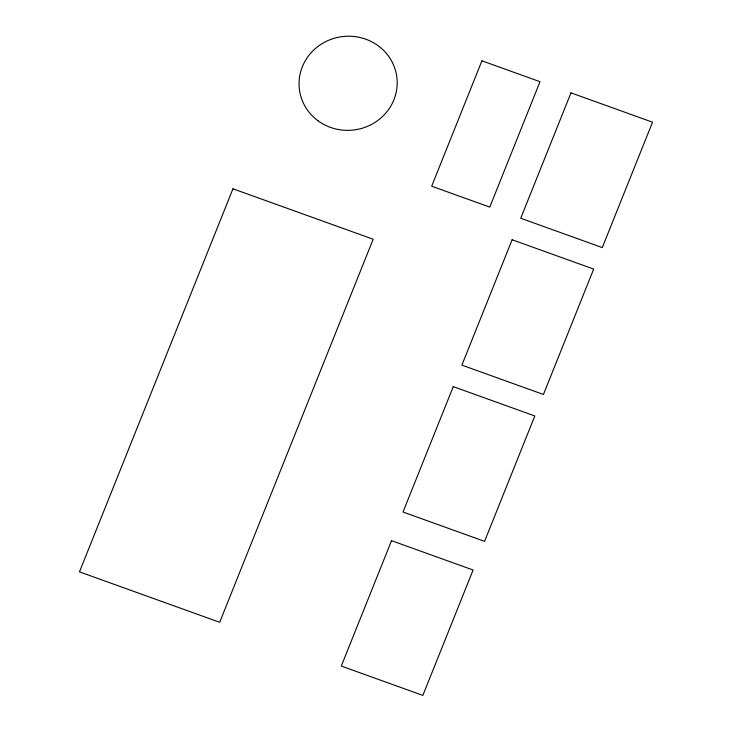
<?xml version="1.0" encoding="UTF-8"?>
<svg xmlns="http://www.w3.org/2000/svg" width="732" height="732" viewBox="0 0 732 732"><rect width="100%" height="100%" fill="white"/><g stroke="black" fill="none" stroke-linecap="round" stroke-linejoin="round"><path stroke-width="1.1" d="M232.959 188.792L79.468 571.848L219.682 622.301L373.174 239.245L232.959 188.792M481.921 60.811L431.679 186.203L489.772 207.101L540.015 81.719L481.921 60.811M391.538 540.664L341.304 666.056L422.858 695.4L473.101 570.008L391.538 540.664M453.264 386.624L403.021 512.016L484.575 541.36L534.817 415.968L453.264 386.624M512.126 239.739L461.883 365.131L543.437 394.475L593.679 269.083L512.126 239.739M570.978 92.854L520.736 218.246L602.29 247.59L652.532 122.198L570.978 92.854M317.963 120.734A49.108 47.04 -7.2 0 0 396.726 89.267A49.108 47.04 -7.2 0 0 329.656 39.867A49.108 47.04 -7.2 0 0 317.963 120.734"/></g></svg>
